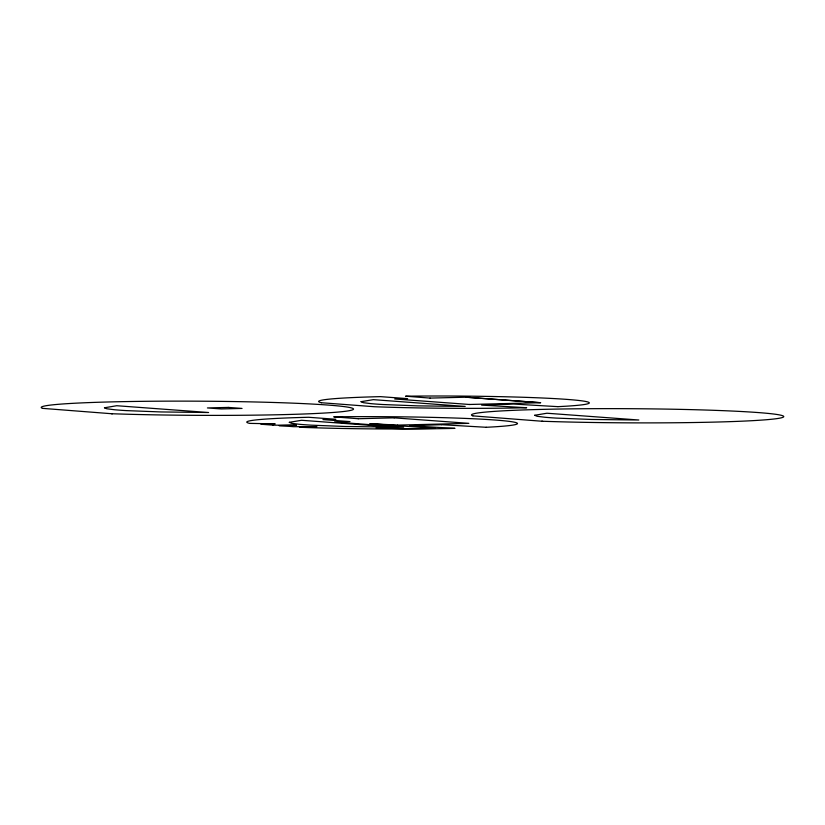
<?xml version="1.0" encoding="UTF-8"?>
<svg xmlns="http://www.w3.org/2000/svg" width="825" height="825" viewBox="0 0 825 825"><rect width="100%" height="100%" fill="white"/><g stroke="black" fill="none" stroke-linecap="round" stroke-linejoin="round"><path stroke-width="1.24" d="M441.592 424.689L409.86 425.741L454.967 428.371A135.321 6.136 0.3 0 1 302.538 427.36L299.423 427.133L316.944 426.7L293.556 426.69L279.304 425.607M430.031 398.093L465.95 397.207L540.612 402.713L469.363 404.477M358.267 418.729L394.185 417.842M273.085 425.174L296.484 425.184L278.963 425.618M397.598 425.112L468.847 423.349L394.123 417.842M557.917 406.653L513.294 404.044L481.625 405.106L526.67 407.736A135.321 6.136 0.3 0 1 374.364 406.725L321.42 402.734M441.53 424.679L486.214 427.288M465.888 397.207L540.55 402.713M469.425 404.477L394.701 398.97L407.632 398.65L380.438 396.639A135.321 6.136 0.3 0 0 321.482 402.734M397.66 425.112L369.837 423.637L435.394 428.392L412.582 428.66A184.625 8.374 0.3 0 1 402.538 428.711L376.087 427.886L403.652 427.195L334.507 421.988L349.996 421.596L322.936 419.605L335.868 419.286L308.612 417.275A135.321 6.136 0.3 0 0 249.676 423.38L275.137 423.864L260.886 424.225L273.436 425.164M430.093 398.093L405.58 396.196A135.321 6.136 0.3 0 1 564.022 399.187A135.321 6.136 0.3 0 1 557.978 406.653M473.034 415.893L542.644 421.297M358.328 418.729L333.754 416.831A135.321 6.136 0.3 0 1 492.195 419.822A135.321 6.136 0.3 0 1 486.152 427.288M42.797 408.385L112.406 413.789M472.818 415.872A156.142 7.085 0.3 0 1 644.263 408.808A156.142 7.085 0.3 0 1 774.582 418.925A156.142 7.085 0.3 0 1 541.747 421.224M42.58 408.375A156.142 7.085 0.3 0 1 214.026 401.301A156.142 7.085 0.3 0 1 344.345 411.417A156.142 7.085 0.3 0 1 111.509 413.727M104.476 407.777L106.817 408.767L114.366 409.726A97.804 4.434 0.3 0 0 126.359 410.613L161.019 411.943L208.601 412.51L116.707 405.725L104.476 407.777M289.317 422.328L291.658 423.328L299.207 424.277A97.804 4.434 0.3 0 0 311.2 425.164L345.861 426.504L393.442 427.061L301.548 420.286L289.317 422.328M361.072 401.692L363.412 402.693L370.961 403.642A97.804 4.434 0.3 0 0 382.955 404.528L417.615 405.869L465.197 406.436L373.312 399.651L361.072 401.692M534.713 415.274L537.054 416.274L544.603 417.223A97.804 4.434 0.3 0 0 556.597 418.11L591.257 419.451L638.839 420.007L546.944 413.232L534.713 415.274M228.267 407.416L207.426 407.932L221.213 408.942L242.045 408.427L228.267 407.416"/></g></svg>
